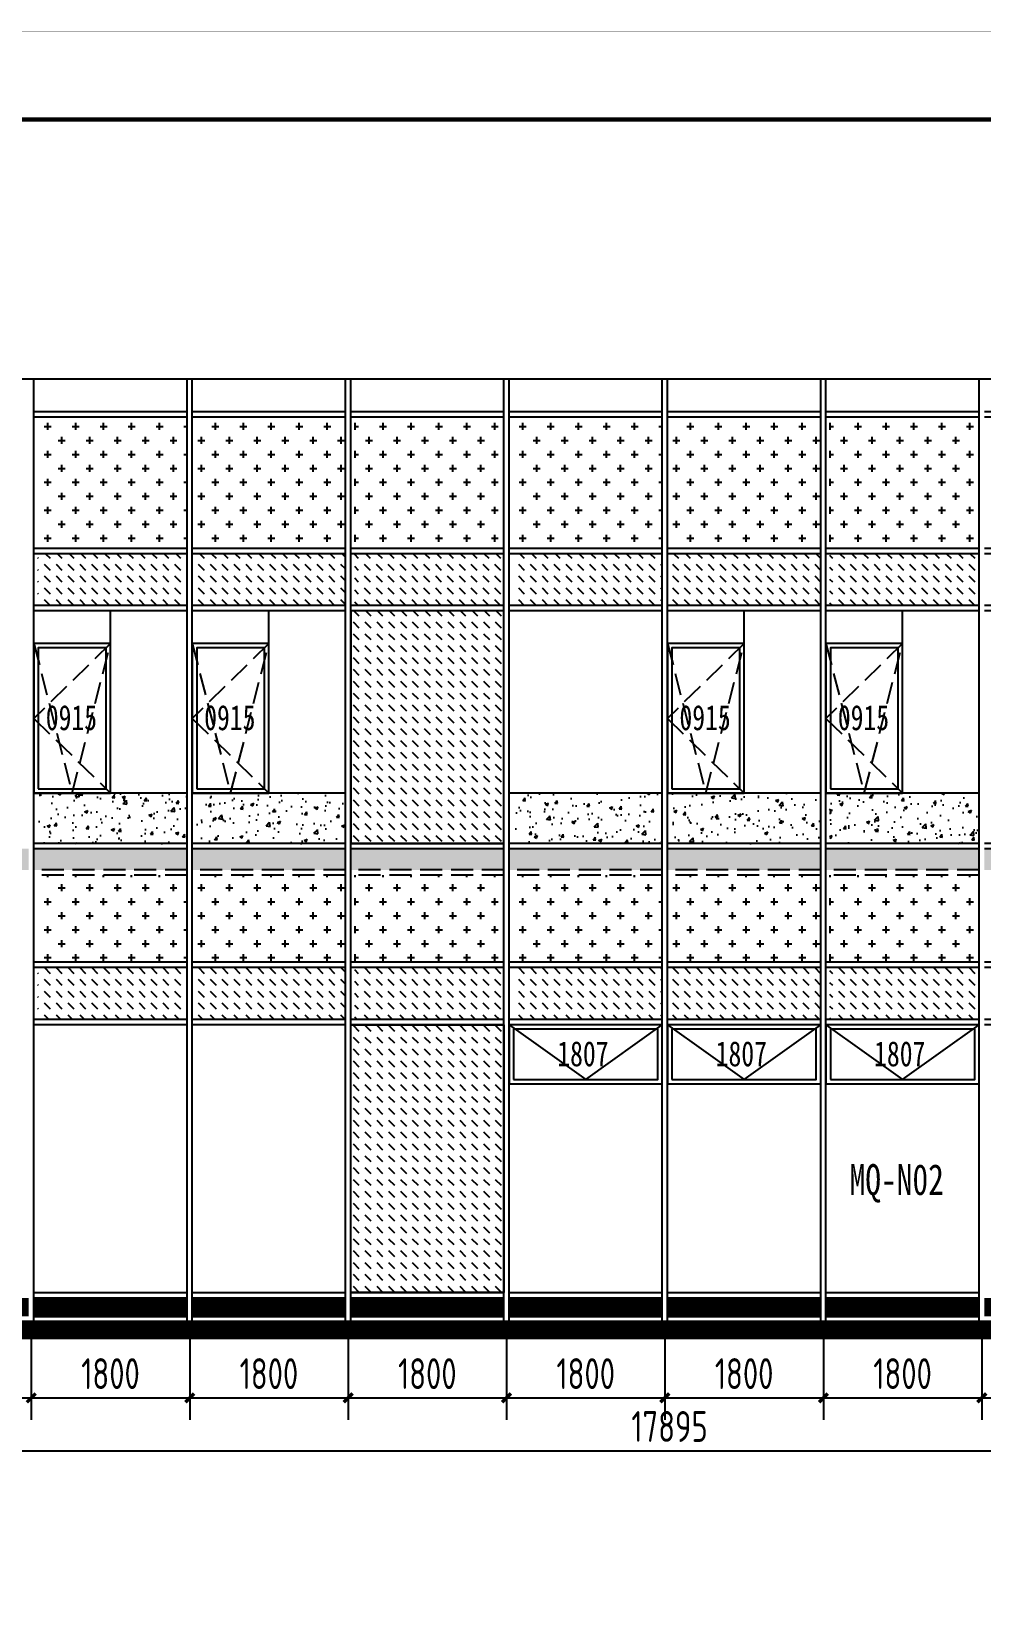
# Model space of a CAD drawing. Extents: x -280168 to 205214, y -148835 to -64913.
# Drawn here: x -142844 to -132044, y -107194 to -89430 of the extents above; entities that cross this region are included whole.
import ezdxf

# ---------------------------------------------------------------- set-up
doc = ezdxf.new("R2010")
doc.units = 0
doc.header["$LTSCALE"] = 1000
doc.header["$MEASUREMENT"] = 0
doc.linetypes.add('DASH', pattern=[0.35, 0.25, -0.1])
for name, color, linetype in [('01-标注_尺寸', 124, 'Continuous'), ('01-标注_符号', 200, 'Continuous'), ('05-填充_156', 156, 'Continuous'), ('05-填充_18', 18, 'Continuous'), ('05-填充_天正', 14, 'Continuous'), ('A-C_玻璃幕墙', 140, 'Continuous'), ('A-C_窗', 140, 'Continuous'), ('E-立面轮廓', 241, 'Continuous')]:
    doc.layers.add(name, color=color, linetype=linetype)
doc.layers.add('04-不打印_辅助线', color=165, linetype='Continuous', plot=False)
doc.styles.add('_TCH_DIM_T3', font='ros1.shx', dxfattribs={"width": 0.85, "bigfont": 'jd.shx'})
doc.styles.get("Standard").update_dxf_attribs({"font": 'STXIHEI_0.TTF', "width": 0.75})
doc.dimstyles.new('_TCH_ARCH&&100', dxfattribs={"dimtxt": 350, "dimasz": 100, "dimexe": 250, "dimexo": 300, "dimgap": 100, "dimtad": 1, "dimdec": 0, "dimzin": 0, "dimdsep": 46, "dimtxsty": '_TCH_DIM_T3', "dimblk": 'ARCHTICK', "dimcen": 0.09, "dimclrt": 7, "dimazin": 2, "dimtfac": 1, "dimtdec": 0, "dimtix": 1, "dimtmove": 2, "dimatfit": 3, "dimfxl": 0, "dimtolj": 1, "dimtzin": 0, "dimarcsym": 0})
pattern_1 = [(50, (67170.7, 196738.75), (364.36934, -31.87817), [38.1, -419.1]), (355, (67170.7, 196738.75), (-70.48565, 382.1133), [30.48, -335.28]), (100.451, (67201.06, 196736.1), (293.885, 350.23338), [32.38, -356.18]), (46.1842, (67170.7, 196840.35), (542.1581, -84.08466), [57.15, -628.65]), (96.6356, (67215.9, 196833.34), (474.8085, 494.8511), [48.57, -534.27]), (351.184, (67170.7, 196840.35), (474.8092, 494.8502), [45.72, -502.92]), (21, (67221.5, 196814.95), (303.22976, -204.53104), [38.1, -419.1]), (326, (67221.5, 196814.95), (123.60406, 368.37593), [30.48, -335.28]), (71.4514, (67246.77, 196797.9), (426.83298, 163.8457), [32.38, -356.18]), (37.5, (67170.7, 196738.75), (6.177207, 169.11008), [0, -331.216, 0, -340.36, 0, -336.55]), (7.5, (67170.7, 196738.75), (133.639325, 200.36115), [0, -194.056, 0, -323.596, 0, -128.27]), (327.5, (67057.42, 196738.75), (271.18119, -11.45749), [0, -127, 0, -396.24, 0, -525.78]), (317.5, (67006.62, 196738.75), (296.25836, 50.85298), [0, -165.1, 0, -263.144, 0, -373.38])]
pattern_2 = [(315, (67170.7, 198713.75), (134.703842, -3e-14), [95.25, -95.25])]
pattern_3 = [(0, (67170.7, 193103.75), (158.75, 158.75), [79.375, -238.125]), (90, (67210.39, 193064.06), (-158.75, 158.75), [79.375, -238.125])]
pattern_4 = [(315, (223299.42, 35200.86), (134.703842, -3e-14), [95.25, -95.25])]

# ---------------------------------------------------------------- blocks, each defined once
blk = doc.blocks.new('*U489')
at = {"layer": 'A-C_玻璃幕墙'}
for p, q in [((-870, 30), (870, 30)), ((-870, -30), (870, -30))]:
    blk.add_line(p, q, dxfattribs=at)
blk = doc.blocks.new('*U490')
at = {"layer": 'A-C_玻璃幕墙', "color": 0, "linetype": 'ByBlock', "lineweight": -2, "transparency": 16777216}
for p in [(-14400, 0), (-12600, 0), (-10800, 0), (-9000, 0), (-7200, 0), (-5400, 0), (-3600, 0), (-1800, 0), (0, 0)]:
    blk.add_blockref('*U489', p, dxfattribs=at)
blk = doc.blocks.new('*U491')
at = {"layer": 'A-C_玻璃幕墙'}
for p, q in [((-870, 30), (870, 30)), ((-870, -30), (870, -30))]:
    blk.add_line(p, q, dxfattribs=at)
blk = doc.blocks.new('*U492')
at = {"layer": 'A-C_玻璃幕墙', "color": 0, "linetype": 'ByBlock', "lineweight": -2, "transparency": 16777216}
for p in [(-14400, 0), (-12600, 0), (-10800, 0), (-9000, 0), (-7200, 0), (-5400, 0), (-3600, 0), (-1800, 0), (0, 0)]:
    blk.add_blockref('*U491', p, dxfattribs=at)
blk = doc.blocks.new('*U493')
at = {"layer": 'A-C_玻璃幕墙'}
for p, q in [((-870, 30), (870, 30)), ((-870, -30), (870, -30))]:
    blk.add_line(p, q, dxfattribs=at)
blk = doc.blocks.new('*U494')
at = {"layer": 'A-C_玻璃幕墙', "color": 0, "linetype": 'ByBlock', "lineweight": -2, "transparency": 16777216}
for p in [(-14400, 0), (-12600, 0), (-10800, 0), (-9000, 0), (-7200, 0), (-5400, 0), (-3600, 0), (-1800, 0), (0, 0)]:
    blk.add_blockref('*U493', p, dxfattribs=at)
blk = doc.blocks.new('*U495')
at = {"layer": 'A-C_玻璃幕墙'}
for p, q in [((-870, 30), (870, 30)), ((-870, -30), (870, -30))]:
    blk.add_line(p, q, dxfattribs=at)
blk = doc.blocks.new('*U496')
at = {"layer": 'A-C_玻璃幕墙', "color": 0, "linetype": 'ByBlock', "lineweight": -2, "transparency": 16777216}
for p in [(-14400, 0), (-12600, 0), (-10800, 0), (-9000, 0), (-7200, 0), (-5400, 0), (-3600, 0), (-1800, 0), (0, 0)]:
    blk.add_blockref('*U495', p, dxfattribs=at)
blk = doc.blocks.new('*U497')
at = {"layer": 'A-C_玻璃幕墙'}
for p, q in [((-870, 30), (870, 30)), ((-870, -30), (870, -30))]:
    blk.add_line(p, q, dxfattribs=at)
blk = doc.blocks.new('*U498')
at = {"layer": 'A-C_玻璃幕墙', "color": 0, "linetype": 'ByBlock', "lineweight": -2, "transparency": 16777216}
for p in [(-14400, 0), (-12600, 0), (-10800, 0), (-9000, 0), (-7200, 0), (-5400, 0), (-3600, 0), (-1800, 0), (0, 0)]:
    blk.add_blockref('*U497', p, dxfattribs=at)
blk = doc.blocks.new('*U499')
at = {"layer": 'A-C_玻璃幕墙'}
for p, q in [((-870, 30), (870, 30)), ((-870, -30), (870, -30))]:
    blk.add_line(p, q, dxfattribs=at)
blk = doc.blocks.new('*U500')
at = {"layer": 'A-C_玻璃幕墙', "color": 0, "linetype": 'ByBlock', "lineweight": -2, "transparency": 16777216}
for p in [(-14400, 0), (-12600, 0), (-10800, 0), (-9000, 0), (-7200, 0), (-5400, 0), (-3600, 0), (-1800, 0), (0, 0)]:
    blk.add_blockref('*U499', p, dxfattribs=at)
blk = doc.blocks.new('A$C649D47EF')
for points in [[(-1735, 0), (5, 0), (5, 670), (-1735, 670)], [(-1685, 50), (-45, 50), (-45, 620), (-1685, 620)]]:
    blk.add_lwpolyline(points, close=True)
for points in [[(-1735, 670), (-865, 50)], [(-865, 50), (5, 670)]]:
    blk.add_lwpolyline(points)
at = {"layer": '04-不打印_辅助线', "width": 0.75}
blk.add_text('1807', height=285.4, dxfattribs=at).set_placement((-1188, 199))
blk = doc.blocks.new('A$C145657A9')
for points in [[(15, -2075), (885, -2075), (885, -375), (15, -375)], [(65, -2025), (835, -2025), (835, -425), (65, -425)]]:
    blk.add_lwpolyline(points, close=True)
at = {"linetype": 'DASH'}
for points in [[(15, -375), (450, -2075), (885, -375)], [(885, -375), (15, -1225), (885, -2075)]]:
    blk.add_lwpolyline(points, dxfattribs=at)
at = {"layer": '04-不打印_辅助线', "width": 0.75}
blk.add_text('0915', height=285.4, dxfattribs=at).set_placement((150, -1359))
blk = doc.blocks.new('图框-A1')
for points, const_width in [([(0, 0), (841, 0), (841, 594), (0, 594)], 0.05), ([(766, 584), (25, 584), (25, 10), (766, 10)], 0.5)]:
    blk.add_lwpolyline(points, close=True, dxfattribs=dict(const_width=const_width))
blk = doc.blocks.new('_ArchTick')
at = {"color": 0, "linetype": 'ByBlock', "const_width": 0.4}
blk.add_lwpolyline([(-0.5, -0.5), (0.5, 0.5)], dxfattribs=at)
blk = doc.blocks.new('*D1005')
at = {"layer": '01-标注_尺寸', "color": 0, "lineweight": -2, "transparency": 16777216}
for p, q in [((-132044, -104273), (-132044, -105197)), ((-130244, -104273), (-130244, -105197)), ((-132044, -104947), (-130244, -104947))]:
    blk.add_line(p, q, dxfattribs=at)
at = {"layer": 'Defpoints', "color": 0, "transparency": 16777216}
for p in [(-132044, -103973), (-130244, -103973), (-130244, -104947)]:
    blk.add_point(p, dxfattribs=at)
at = {"layer": '01-标注_尺寸', "color": 0, "lineweight": -2, "transparency": 16777216, "xscale": 100, "yscale": 100, "zscale": 100, "rotation": 180}
blk.add_blockref('_ArchTick', (-132044, -104947), dxfattribs=at)
at = {"layer": '01-标注_尺寸', "color": 0, "lineweight": -2, "transparency": 16777216, "xscale": 100, "yscale": 100, "zscale": 100}
blk.add_blockref('_ArchTick', (-130244, -104947), dxfattribs=at)
at = {"layer": '01-标注_尺寸', "color": 7, "transparency": 16777216, "insert": (-131144, -104672), "char_height": 350, "attachment_point": 5, "style": '_TCH_DIM_T3'}
blk.add_mtext('\\A1;1800', dxfattribs=at)
blk = doc.blocks.new('*D1006')
at = {"layer": '01-标注_尺寸', "color": 0, "lineweight": -2, "transparency": 16777216}
for p, q in [((-133844, -104273), (-133844, -105197)), ((-132044, -104273), (-132044, -105197)), ((-133844, -104947), (-132044, -104947))]:
    blk.add_line(p, q, dxfattribs=at)
at = {"layer": 'Defpoints', "color": 0, "transparency": 16777216}
for p in [(-133844, -103973), (-132044, -103973), (-132044, -104947)]:
    blk.add_point(p, dxfattribs=at)
at = {"layer": '01-标注_尺寸', "color": 0, "lineweight": -2, "transparency": 16777216, "xscale": 100, "yscale": 100, "zscale": 100, "rotation": 180}
blk.add_blockref('_ArchTick', (-133844, -104947), dxfattribs=at)
at = {"layer": '01-标注_尺寸', "color": 0, "lineweight": -2, "transparency": 16777216, "xscale": 100, "yscale": 100, "zscale": 100}
blk.add_blockref('_ArchTick', (-132044, -104947), dxfattribs=at)
at = {"layer": '01-标注_尺寸', "color": 7, "transparency": 16777216, "insert": (-132944, -104672), "char_height": 350, "attachment_point": 5, "style": '_TCH_DIM_T3'}
blk.add_mtext('\\A1;1800', dxfattribs=at)
blk = doc.blocks.new('*D1007')
at = {"layer": '01-标注_尺寸', "color": 0, "lineweight": -2, "transparency": 16777216}
for p, q in [((-135644, -104273), (-135644, -105197)), ((-133844, -104273), (-133844, -105197)), ((-135644, -104947), (-133844, -104947))]:
    blk.add_line(p, q, dxfattribs=at)
at = {"layer": 'Defpoints', "color": 0, "transparency": 16777216}
for p in [(-135644, -103973), (-133844, -103973), (-133844, -104947)]:
    blk.add_point(p, dxfattribs=at)
at = {"layer": '01-标注_尺寸', "color": 0, "lineweight": -2, "transparency": 16777216, "xscale": 100, "yscale": 100, "zscale": 100, "rotation": 180}
blk.add_blockref('_ArchTick', (-135644, -104947), dxfattribs=at)
at = {"layer": '01-标注_尺寸', "color": 0, "lineweight": -2, "transparency": 16777216, "xscale": 100, "yscale": 100, "zscale": 100}
blk.add_blockref('_ArchTick', (-133844, -104947), dxfattribs=at)
at = {"layer": '01-标注_尺寸', "color": 7, "transparency": 16777216, "insert": (-134744, -104672), "char_height": 350, "attachment_point": 5, "style": '_TCH_DIM_T3'}
blk.add_mtext('\\A1;1800', dxfattribs=at)
blk = doc.blocks.new('*D1008')
at = {"layer": '01-标注_尺寸', "color": 0, "lineweight": -2, "transparency": 16777216}
for p, q in [((-137444, -104273), (-137444, -105197)), ((-135644, -104273), (-135644, -105197)), ((-137444, -104947), (-135644, -104947))]:
    blk.add_line(p, q, dxfattribs=at)
at = {"layer": 'Defpoints', "color": 0, "transparency": 16777216}
for p in [(-137444, -103973), (-135644, -103973), (-135644, -104947)]:
    blk.add_point(p, dxfattribs=at)
at = {"layer": '01-标注_尺寸', "color": 0, "lineweight": -2, "transparency": 16777216, "xscale": 100, "yscale": 100, "zscale": 100, "rotation": 180}
blk.add_blockref('_ArchTick', (-137444, -104947), dxfattribs=at)
at = {"layer": '01-标注_尺寸', "color": 0, "lineweight": -2, "transparency": 16777216, "xscale": 100, "yscale": 100, "zscale": 100}
blk.add_blockref('_ArchTick', (-135644, -104947), dxfattribs=at)
at = {"layer": '01-标注_尺寸', "color": 7, "transparency": 16777216, "insert": (-136544, -104672), "char_height": 350, "attachment_point": 5, "style": '_TCH_DIM_T3'}
blk.add_mtext('\\A1;1800', dxfattribs=at)
blk = doc.blocks.new('*D1009')
at = {"layer": '01-标注_尺寸', "color": 0, "lineweight": -2, "transparency": 16777216}
for p, q in [((-139244, -104273), (-139244, -105197)), ((-137444, -104273), (-137444, -105197)), ((-139244, -104947), (-137444, -104947))]:
    blk.add_line(p, q, dxfattribs=at)
at = {"layer": 'Defpoints', "color": 0, "transparency": 16777216}
for p in [(-139244, -103973), (-137444, -103973), (-137444, -104947)]:
    blk.add_point(p, dxfattribs=at)
at = {"layer": '01-标注_尺寸', "color": 0, "lineweight": -2, "transparency": 16777216, "xscale": 100, "yscale": 100, "zscale": 100, "rotation": 180}
blk.add_blockref('_ArchTick', (-139244, -104947), dxfattribs=at)
at = {"layer": '01-标注_尺寸', "color": 0, "lineweight": -2, "transparency": 16777216, "xscale": 100, "yscale": 100, "zscale": 100}
blk.add_blockref('_ArchTick', (-137444, -104947), dxfattribs=at)
at = {"layer": '01-标注_尺寸', "color": 7, "transparency": 16777216, "insert": (-138344, -104672), "char_height": 350, "attachment_point": 5, "style": '_TCH_DIM_T3'}
blk.add_mtext('\\A1;1800', dxfattribs=at)
blk = doc.blocks.new('*D1010')
at = {"layer": '01-标注_尺寸', "color": 0, "lineweight": -2, "transparency": 16777216}
for p, q in [((-141044, -104273), (-141044, -105197)), ((-139244, -104273), (-139244, -105197)), ((-141044, -104947), (-139244, -104947))]:
    blk.add_line(p, q, dxfattribs=at)
at = {"layer": 'Defpoints', "color": 0, "transparency": 16777216}
for p in [(-141044, -103973), (-139244, -103973), (-139244, -104947)]:
    blk.add_point(p, dxfattribs=at)
at = {"layer": '01-标注_尺寸', "color": 0, "lineweight": -2, "transparency": 16777216, "xscale": 100, "yscale": 100, "zscale": 100, "rotation": 180}
blk.add_blockref('_ArchTick', (-141044, -104947), dxfattribs=at)
at = {"layer": '01-标注_尺寸', "color": 0, "lineweight": -2, "transparency": 16777216, "xscale": 100, "yscale": 100, "zscale": 100}
blk.add_blockref('_ArchTick', (-139244, -104947), dxfattribs=at)
at = {"layer": '01-标注_尺寸', "color": 7, "transparency": 16777216, "insert": (-140144, -104672), "char_height": 350, "attachment_point": 5, "style": '_TCH_DIM_T3'}
blk.add_mtext('\\A1;1800', dxfattribs=at)
blk = doc.blocks.new('*D1011')
at = {"layer": '01-标注_尺寸', "color": 0, "lineweight": -2, "transparency": 16777216}
for p, q in [((-142844, -104273), (-142844, -105197)), ((-141044, -104273), (-141044, -105197)), ((-142844, -104947), (-141044, -104947))]:
    blk.add_line(p, q, dxfattribs=at)
at = {"layer": 'Defpoints', "color": 0, "transparency": 16777216}
for p in [(-142844, -103973), (-141044, -103973), (-141044, -104947)]:
    blk.add_point(p, dxfattribs=at)
at = {"layer": '01-标注_尺寸', "color": 0, "lineweight": -2, "transparency": 16777216, "xscale": 100, "yscale": 100, "zscale": 100, "rotation": 180}
blk.add_blockref('_ArchTick', (-142844, -104947), dxfattribs=at)
at = {"layer": '01-标注_尺寸', "color": 0, "lineweight": -2, "transparency": 16777216, "xscale": 100, "yscale": 100, "zscale": 100}
blk.add_blockref('_ArchTick', (-141044, -104947), dxfattribs=at)
at = {"layer": '01-标注_尺寸', "color": 7, "transparency": 16777216, "insert": (-141944, -104672), "char_height": 350, "attachment_point": 5, "style": '_TCH_DIM_T3'}
blk.add_mtext('\\A1;1800', dxfattribs=at)
blk = doc.blocks.new('*D1012')
at = {"layer": '01-标注_尺寸', "color": 0, "lineweight": -2, "transparency": 16777216}
for p, q in [((-144539, -104273), (-144539, -105197)), ((-142844, -104273), (-142844, -105197)), ((-144539, -104947), (-142844, -104947))]:
    blk.add_line(p, q, dxfattribs=at)
at = {"layer": 'Defpoints', "color": 0, "transparency": 16777216}
for p in [(-144539, -103973), (-142844, -103973), (-142844, -104947)]:
    blk.add_point(p, dxfattribs=at)
at = {"layer": '01-标注_尺寸', "color": 0, "lineweight": -2, "transparency": 16777216, "xscale": 100, "yscale": 100, "zscale": 100, "rotation": 180}
blk.add_blockref('_ArchTick', (-144539, -104947), dxfattribs=at)
at = {"layer": '01-标注_尺寸', "color": 0, "lineweight": -2, "transparency": 16777216, "xscale": 100, "yscale": 100, "zscale": 100}
blk.add_blockref('_ArchTick', (-142844, -104947), dxfattribs=at)
at = {"layer": '01-标注_尺寸', "color": 7, "transparency": 16777216, "insert": (-143692, -104672), "char_height": 350, "attachment_point": 5, "style": '_TCH_DIM_T3'}
blk.add_mtext('\\A1;1695', dxfattribs=at)
blk = doc.blocks.new('*D1013')
at = {"layer": '01-标注_尺寸', "color": 0, "lineweight": -2, "transparency": 16777216}
for p, q in [((-144539, -104636), (-144539, -105797)), ((-126644, -104636), (-126644, -105797)), ((-144539, -105547), (-126644, -105547))]:
    blk.add_line(p, q, dxfattribs=at)
at = {"layer": 'Defpoints', "color": 0, "transparency": 16777216}
for p in [(-144539, -104336), (-126644, -104336), (-126644, -105547)]:
    blk.add_point(p, dxfattribs=at)
at = {"layer": '01-标注_尺寸', "color": 0, "lineweight": -2, "transparency": 16777216, "xscale": 100, "yscale": 100, "zscale": 100, "rotation": 180}
blk.add_blockref('_ArchTick', (-144539, -105547), dxfattribs=at)
at = {"layer": '01-标注_尺寸', "color": 0, "lineweight": -2, "transparency": 16777216, "xscale": 100, "yscale": 100, "zscale": 100}
blk.add_blockref('_ArchTick', (-126644, -105547), dxfattribs=at)
at = {"layer": '01-标注_尺寸', "color": 7, "transparency": 16777216, "insert": (-135592, -105272), "char_height": 350, "attachment_point": 5, "style": '_TCH_DIM_T3'}
blk.add_mtext('\\A1;17895', dxfattribs=at)

msp = doc.modelspace()

# ---------------------------------------------------------------- hatches: boundary and pattern name
at = {"layer": '05-填充_156'}
h = msp.add_hatch(dxfattribs=at)
h.set_pattern_fill('CROSS', color=136, scale=100)
h.set_pattern_definition(pattern_3)
h.paths.add_polyline_path([(-141074.4, -93811.3), (-142772.4, -93811.3), (-142772.4, -95301.3), (-141074.4, -95301.3)])
h = msp.add_hatch(dxfattribs=at)
h.set_pattern_fill('CROSS', color=136, scale=100)
h.set_pattern_definition(pattern_3)
h.paths.add_polyline_path([(-139274.4, -93811.3), (-140972.4, -93811.3), (-140972.4, -95301.3), (-139274.4, -95301.3)])
h = msp.add_hatch(dxfattribs=at)
h.set_pattern_fill('CROSS', color=136, scale=100)
h.set_pattern_definition(pattern_3)
h.paths.add_polyline_path([(-137474.4, -93811.3), (-139172.4, -93811.3), (-139172.4, -95301.3), (-137474.4, -95301.3)])
h = msp.add_hatch(dxfattribs=at)
h.set_pattern_fill('CROSS', color=136, scale=100)
h.set_pattern_definition(pattern_3)
h.paths.add_polyline_path([(-135674.4, -93811.3), (-137372.4, -93811.3), (-137372.4, -95301.3), (-135674.4, -95301.3)])
h = msp.add_hatch(dxfattribs=at)
h.set_pattern_fill('CROSS', color=136, scale=100)
h.set_pattern_definition(pattern_3)
h.paths.add_polyline_path([(-133874.4, -93811.3), (-135572.4, -93811.3), (-135572.4, -95301.3), (-133874.4, -95301.3)])
h = msp.add_hatch(dxfattribs=at)
h.set_pattern_fill('CROSS', color=136, scale=100)
h.set_pattern_definition(pattern_3)
h.paths.add_polyline_path([(-132074.4, -93811.3), (-133772.4, -93811.3), (-133772.4, -95301.3), (-132074.4, -95301.3)])
h = msp.add_hatch(dxfattribs=at)
h.set_pattern_fill('DASH', color=256, scale=100, angle=315)
h.set_pattern_definition(pattern_2)
h.paths.add_polyline_path([(-141074.4, -95361.3), (-142772.4, -95361.3), (-142772.4, -95951.3), (-141074.4, -95951.3)])
h = msp.add_hatch(dxfattribs=at)
h.set_pattern_fill('DASH', color=256, scale=100, angle=315)
h.set_pattern_definition(pattern_2)
h.paths.add_polyline_path([(-139274.4, -95361.3), (-140972.4, -95361.3), (-140972.4, -95951.3), (-139274.4, -95951.3)])
h = msp.add_hatch(dxfattribs=at)
h.set_pattern_fill('DASH', color=256, scale=100, angle=315)
h.set_pattern_definition(pattern_2)
h.paths.add_polyline_path([(-137474.4, -95361.3), (-139172.4, -95361.3), (-139172.4, -95951.3), (-137474.4, -95951.3)])
h = msp.add_hatch(dxfattribs=at)
h.set_pattern_fill('DASH', color=256, scale=100, angle=315)
h.set_pattern_definition(pattern_2)
h.paths.add_polyline_path([(-135674.4, -95361.3), (-137372.4, -95361.3), (-137372.4, -95951.3), (-135674.4, -95951.3)])
h = msp.add_hatch(dxfattribs=at)
h.set_pattern_fill('DASH', color=256, scale=100, angle=315)
h.set_pattern_definition(pattern_2)
h.paths.add_polyline_path([(-133874.4, -95361.3), (-135572.4, -95361.3), (-135572.4, -95951.3), (-133874.4, -95951.3)])
h = msp.add_hatch(dxfattribs=at)
h.set_pattern_fill('DASH', color=256, scale=100, angle=315)
h.set_pattern_definition(pattern_2)
h.paths.add_polyline_path([(-132074.4, -95361.3), (-133772.4, -95361.3), (-133772.4, -95951.3), (-132074.4, -95951.3)])
h = msp.add_hatch(dxfattribs=at)
h.set_pattern_fill('DASH', color=256, scale=100, angle=315)
h.set_pattern_definition(pattern_4)
h.paths.add_polyline_path([(-137474.4, -96011.3), (-139214.4, -96011.3), (-139214.4, -98651.3), (-137474.4, -98651.3)])
h = msp.add_hatch(dxfattribs=at)
h.set_pattern_fill('DASH', color=256, scale=100, angle=315)
h.set_pattern_definition([(315, (0, 0), (134.70384, -3e-14), [95.25, -95.25])])
h.paths.add_polyline_path([(-144539.4, -98951.3), (-142874.4, -98951.3), (-142874.4, -98711.3), (-144539.4, -98711.3)])
h.paths.add_polyline_path([(-142814.4, -98951.3), (-141074.4, -98951.3), (-141074.4, -98711.3), (-142814.4, -98711.3)])
h.paths.add_polyline_path([(-141014.4, -98951.3), (-139274.4, -98951.3), (-139274.4, -98711.3), (-141014.4, -98711.3)])
h.paths.add_polyline_path([(-137474.4, -98711.3), (-139214.4, -98711.3), (-139214.4, -98951.3), (-137474.4, -98951.3)])
h.paths.add_polyline_path([(-137414.4, -98951.3), (-135674.4, -98951.3), (-135674.4, -98711.3), (-137414.4, -98711.3)])
h.paths.add_polyline_path([(-135614.4, -98951.3), (-133874.4, -98951.3), (-133874.4, -98711.3), (-135614.4, -98711.3)])
h.paths.add_polyline_path([(-133814.4, -98951.3), (-132074.4, -98951.3), (-132074.4, -98711.3), (-133814.4, -98711.3)])
h.paths.add_polyline_path([(-132014.4, -98951.3), (-130274.4, -98951.3), (-130274.4, -98711.3), (-132014.4, -98711.3)])
h.paths.add_polyline_path([(-130214.4, -98951.3), (-128474.4, -98951.3), (-128474.4, -98711.3), (-130214.4, -98711.3)])
h.paths.add_polyline_path([(-128414.4, -98951.3), (-126674.4, -98951.3), (-126674.4, -98711.3), (-128414.4, -98711.3)])
h = msp.add_hatch(dxfattribs=at)
h.set_pattern_fill('CROSS', color=136, scale=100)
h.set_pattern_definition(pattern_3)
h.paths.add_polyline_path([(-141074.4, -99011.3), (-142772.4, -99011.3), (-142772.4, -100001.3), (-141074.4, -100001.3)])
h = msp.add_hatch(dxfattribs=at)
h.set_pattern_fill('CROSS', color=136, scale=100)
h.set_pattern_definition(pattern_3)
h.paths.add_polyline_path([(-139274.4, -99011.3), (-140972.4, -99011.3), (-140972.4, -100001.3), (-139274.4, -100001.3)])
h = msp.add_hatch(dxfattribs=at)
h.set_pattern_fill('CROSS', color=136, scale=100)
h.set_pattern_definition(pattern_3)
h.paths.add_polyline_path([(-137474.4, -99011.3), (-139172.4, -99011.3), (-139172.4, -100001.3), (-137474.4, -100001.3)])
h = msp.add_hatch(dxfattribs=at)
h.set_pattern_fill('CROSS', color=136, scale=100)
h.set_pattern_definition(pattern_3)
h.paths.add_polyline_path([(-135674.4, -99011.3), (-137372.4, -99011.3), (-137372.4, -100001.3), (-135674.4, -100001.3)])
h = msp.add_hatch(dxfattribs=at)
h.set_pattern_fill('CROSS', color=136, scale=100)
h.set_pattern_definition(pattern_3)
h.paths.add_polyline_path([(-133874.4, -99011.3), (-135572.4, -99011.3), (-135572.4, -100001.3), (-133874.4, -100001.3)])
h = msp.add_hatch(dxfattribs=at)
h.set_pattern_fill('CROSS', color=136, scale=100)
h.set_pattern_definition(pattern_3)
h.paths.add_polyline_path([(-132074.4, -99011.3), (-133772.4, -99011.3), (-133772.4, -100001.3), (-132074.4, -100001.3)])
h = msp.add_hatch(dxfattribs=at)
h.set_pattern_fill('DASH', color=256, scale=100, angle=315)
h.set_pattern_definition(pattern_2)
h.paths.add_polyline_path([(-141074.4, -100061.3), (-142772.4, -100061.3), (-142772.4, -100651.3), (-141074.4, -100651.3)])
h = msp.add_hatch(dxfattribs=at)
h.set_pattern_fill('DASH', color=256, scale=100, angle=315)
h.set_pattern_definition(pattern_2)
h.paths.add_polyline_path([(-139274.4, -100061.3), (-140972.4, -100061.3), (-140972.4, -100651.3), (-139274.4, -100651.3)])
h = msp.add_hatch(dxfattribs=at)
h.set_pattern_fill('DASH', color=256, scale=100, angle=315)
h.set_pattern_definition(pattern_2)
h.paths.add_polyline_path([(-137474.4, -100061.3), (-139172.4, -100061.3), (-139172.4, -100651.3), (-137474.4, -100651.3)])
h = msp.add_hatch(dxfattribs=at)
h.set_pattern_fill('DASH', color=256, scale=100, angle=315)
h.set_pattern_definition(pattern_2)
h.paths.add_polyline_path([(-135674.4, -100061.3), (-137372.4, -100061.3), (-137372.4, -100651.3), (-135674.4, -100651.3)])
h = msp.add_hatch(dxfattribs=at)
h.set_pattern_fill('DASH', color=256, scale=100, angle=315)
h.set_pattern_definition(pattern_2)
h.paths.add_polyline_path([(-133874.4, -100061.3), (-135572.4, -100061.3), (-135572.4, -100651.3), (-133874.4, -100651.3)])
h = msp.add_hatch(dxfattribs=at)
h.set_pattern_fill('DASH', color=256, scale=100, angle=315)
h.set_pattern_definition(pattern_2)
h.paths.add_polyline_path([(-132074.4, -100061.3), (-133772.4, -100061.3), (-133772.4, -100651.3), (-132074.4, -100651.3)])
h = msp.add_hatch(dxfattribs=at)
h.set_pattern_fill('DASH', color=256, scale=100, angle=315)
h.set_pattern_definition(pattern_4)
h.paths.add_polyline_path([(-139214.4, -100711.3), (-137474.4, -100711.3), (-137474.4, -103751.3), (-139214.4, -103751.3)])
at = {"layer": '05-填充_天正'}
h = msp.add_hatch(dxfattribs=at)
h.set_pattern_fill('AR-CONC', color=256, scale=200)
h.set_pattern_definition(pattern_1)
h.paths.add_polyline_path([(-141074.4, -98081.3), (-142772.4, -98081.3), (-142772.4, -98651.3), (-141074.4, -98651.3)])
h = msp.add_hatch(dxfattribs=at)
h.set_pattern_fill('AR-CONC', color=256, scale=200)
h.set_pattern_definition(pattern_1)
h.paths.add_polyline_path([(-139274.4, -98081.3), (-140972.4, -98081.3), (-140972.4, -98651.3), (-139274.4, -98651.3)])
h = msp.add_hatch(dxfattribs=at)
h.set_pattern_fill('AR-CONC', color=256, scale=200)
h.set_pattern_definition(pattern_1)
h.paths.add_polyline_path([(-135674.4, -98081.3), (-137372.4, -98081.3), (-137372.4, -98651.3), (-135674.4, -98651.3)])
h = msp.add_hatch(dxfattribs=at)
h.set_pattern_fill('AR-CONC', color=256, scale=200)
h.set_pattern_definition(pattern_1)
h.paths.add_polyline_path([(-133874.4, -98081.3), (-135572.4, -98081.3), (-135572.4, -98651.3), (-133874.4, -98651.3)])
h = msp.add_hatch(dxfattribs=at)
h.set_pattern_fill('AR-CONC', color=256, scale=200)
h.set_pattern_definition(pattern_1)
h.paths.add_polyline_path([(-132074.4, -98081.3), (-133772.4, -98081.3), (-133772.4, -98651.3), (-132074.4, -98651.3)])

# ---------------------------------------------------------------- linework, layer by layer
at = {"layer": '05-填充_18'}
for points, const_width in [([(-142874.4, -103916.3), (-144539.4, -103916.3)], 210), ([(-144539.4, -103916.3), (-142874.4, -103916.3)], 210), ([(-142814.4, -103916.3), (-141074.4, -103916.3)], 210), ([(-141014.4, -103916.3), (-139274.4, -103916.3)], 210), ([(-139214.4, -103916.3), (-137474.4, -103916.3)], 210), ([(-137414.4, -103916.3), (-135674.4, -103916.3)], 210), ([(-135614.4, -103916.3), (-133874.4, -103916.3)], 210), ([(-133814.4, -103916.3), (-132074.4, -103916.3)], 210), ([(-132014.4, -103916.3), (-130274.4, -103916.3)], 210), ([(-126674.4, -104131.3), (-144539.4, -104131.3)], 100)]:
    msp.add_lwpolyline(points, dxfattribs=dict(at, const_width=const_width))
at = {"layer": 'A-C_玻璃幕墙'}
for p, q in [((-142814.4, -104081.3), (-142814.4, -93381.3)), ((-141074.4, -104081.3), (-141074.4, -93381.3)), ((-141014.4, -104081.3), (-141014.4, -93381.3)), ((-139274.4, -104081.3), (-139274.4, -93381.3)), ((-139214.4, -104081.3), (-139214.4, -93381.3)), ((-137474.4, -104081.3), (-137474.4, -93381.3)), ((-137414.4, -104081.3), (-137414.4, -93381.3)), ((-135674.4, -104081.3), (-135674.4, -93381.3)), ((-135614.4, -104081.3), (-135614.4, -93381.3)), ((-133874.4, -104081.3), (-133874.4, -93381.3)), ((-133814.4, -104081.3), (-133814.4, -93381.3)), ((-132074.4, -104081.3), (-132074.4, -93381.3)), ((-141074.4, -98081.3), (-142814.4, -98081.3)), ((-139274.4, -98081.3), (-141014.4, -98081.3)), ((-135674.4, -98081.3), (-137414.4, -98081.3)), ((-133874.4, -98081.3), (-135614.4, -98081.3)), ((-132074.4, -98081.3), (-133814.4, -98081.3)), ((-142814.4, -103751.3), (-141074.4, -103751.3)), ((-142814.4, -103811.3), (-141074.4, -103811.3)), ((-141014.4, -103751.3), (-139274.4, -103751.3)), ((-141014.4, -103811.3), (-139274.4, -103811.3)), ((-139214.4, -103751.3), (-137474.4, -103751.3)), ((-139214.4, -103811.3), (-137474.4, -103811.3)), ((-137414.4, -103751.3), (-135674.4, -103751.3)), ((-137414.4, -103811.3), (-135674.4, -103811.3)), ((-135614.4, -103751.3), (-133874.4, -103751.3)), ((-135614.4, -103811.3), (-133874.4, -103811.3)), ((-133814.4, -103751.3), (-132074.4, -103751.3)), ((-133814.4, -103811.3), (-132074.4, -103811.3)), ((-126674.4, -104081.3), (-144539.4, -104081.3)), ((-142814.4, -104021.3), (-141074.4, -104021.3)), ((-142814.4, -104081.3), (-141074.4, -104081.3)), ((-141014.4, -104021.3), (-139274.4, -104021.3)), ((-141014.4, -104081.3), (-139274.4, -104081.3)), ((-139214.4, -104021.3), (-137474.4, -104021.3)), ((-139214.4, -104081.3), (-137474.4, -104081.3)), ((-137414.4, -104021.3), (-135674.4, -104021.3)), ((-137414.4, -104081.3), (-135674.4, -104081.3)), ((-135614.4, -104021.3), (-133874.4, -104021.3)), ((-135614.4, -104081.3), (-133874.4, -104081.3)), ((-133814.4, -104021.3), (-132074.4, -104021.3)), ((-133814.4, -104081.3), (-132074.4, -104081.3))]:
    msp.add_line(p, q, dxfattribs=at)
at = {"layer": 'A-C_玻璃幕墙', "linetype": 'DASH'}
for p, q in [((-141074.4, -98951.3), (-142814.4, -98951.3)), ((-141074.4, -99011.3), (-142814.4, -99011.3)), ((-139274.4, -98951.3), (-141014.4, -98951.3)), ((-139274.4, -99011.3), (-141014.4, -99011.3)), ((-137474.4, -98951.3), (-139214.4, -98951.3)), ((-137474.4, -99011.3), (-139214.4, -99011.3)), ((-135674.4, -98951.3), (-137414.4, -98951.3)), ((-135674.4, -99011.3), (-137414.4, -99011.3)), ((-133874.4, -98951.3), (-135614.4, -98951.3)), ((-133874.4, -99011.3), (-135614.4, -99011.3)), ((-132074.4, -98951.3), (-133814.4, -98951.3)), ((-132074.4, -99011.3), (-133814.4, -99011.3))]:
    msp.add_line(p, q, dxfattribs=at)
at = {"layer": 'A-C_玻璃幕墙'}
for points in [[(-137474.4, -96011.3), (-139214.4, -96011.3), (-139214.4, -98651.3), (-137474.4, -98651.3)], [(-139214.4, -100711.3), (-137474.4, -100711.3), (-137474.4, -103751.3), (-139214.4, -103751.3)]]:
    msp.add_lwpolyline(points, close=True, dxfattribs=at)
at = {"layer": 'A-C_窗'}
for p, q in [((-141944.4, -98081.3), (-141944.4, -96011.3)), ((-140144.4, -98081.3), (-140144.4, -96011.3)), ((-134744.4, -98081.3), (-134744.4, -96011.3)), ((-132944.4, -98081.3), (-132944.4, -96011.3))]:
    msp.add_line(p, q, dxfattribs=at)
at = {"layer": 'E-立面轮廓'}
msp.add_line((-144539.4, -104181.3), (-126644.4, -104181.3), dxfattribs=at)
msp.add_line((-144539.4, -104181.3), (-126644.4, -104181.3), dxfattribs=at)
msp.add_lwpolyline([(-126644.4, -93381.3), (-144539.4, -93381.3), (-144539.4, -104181.3)], dxfattribs=at)
at = {"layer": 'E-立面轮廓', "const_width": 100}
msp.add_lwpolyline([(-144739.4, -104231.3), (-126344.4, -104231.3)], dxfattribs=at)

# ---------------------------------------------------------------- block references
at = {"xscale": 100, "yscale": 100, "zscale": 100}
msp.add_blockref('图框-A1', (-196065.1, -148832.1), dxfattribs=at)
at = {"layer": 'A-C_玻璃幕墙', "xscale": -1}
for name, p in [('*U496', (-141944.4, -93781.3)), ('*U498', (-141944.4, -95331.3)), ('*U494', (-141944.4, -95981.3)), ('*U500', (-141944.4, -98681.3)), ('*U492', (-141944.4, -100031.3)), ('*U490', (-141944.4, -100681.3))]:
    msp.add_blockref(name, p, dxfattribs=at)
at = {"layer": 'A-C_窗'}
for name, p in [('A$C145657A9', (-142829.4, -96006.3)), ('A$C145657A9', (-141029.4, -96006.3)), ('A$C145657A9', (-135629.4, -96006.3)), ('A$C145657A9', (-133829.4, -96006.3)), ('A$C649D47EF', (-135679.4, -101381.3)), ('A$C649D47EF', (-133879.4, -101381.3)), ('A$C649D47EF', (-132079.4, -101381.3))]:
    msp.add_blockref(name, p, dxfattribs=at)

# ---------------------------------------------------------------- texts
at = {"layer": '01-标注_符号', "color": 7, "width": 0.75}
msp.add_text('MQ-N02', height=350, dxfattribs=at).set_placement((-133546, -102643.3))

# ---------------------------------------------------------------- dimensions: what is measured, and where the dimension line sits
at = {"layer": '01-标注_尺寸'}
for p1, p2, distance, picture, middle in [((-144539.4, -103973), (-142844.4, -103973), -974, '*D1012', (-143691.9, -104672)), ((-142844.4, -103973), (-141044.4, -103973), -974, '*D1011', (-141944.4, -104672)), ((-141044.4, -103973), (-139244.4, -103973), -974, '*D1010', (-140144.4, -104672)), ((-139244.4, -103973), (-137444.4, -103973), -974, '*D1009', (-138344.4, -104672)), ((-137444.4, -103973), (-135644.4, -103973), -974, '*D1008', (-136544.4, -104672)), ((-135644.4, -103973), (-133844.4, -103973), -974, '*D1007', (-134744.4, -104672)), ((-133844.4, -103973), (-132044.4, -103973), -974, '*D1006', (-132944.4, -104672)), ((-132044.4, -103973), (-130244.4, -103973), -974, '*D1005', (-131144.4, -104672)), ((-144539.4, -104335.5), (-126644.4, -104335.5), -1211.5, '*D1013', (-135591.9, -105272))]:
    dim = msp.add_aligned_dim(p1=p1, p2=p2, distance=distance, dimstyle='_TCH_ARCH&&100', dxfattribs=at)
    dim.commit()
    dim.dimension.update_dxf_attribs({"geometry": picture, "text_midpoint": middle})

doc.saveas('drawing.dxf')
